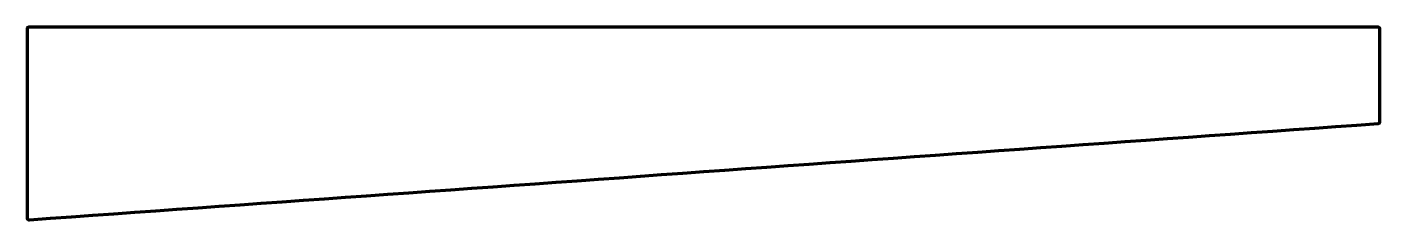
# Model space of a CAD drawing. Header units: millimetres. Extents: x 382 to 918, y 387 to 463.
import ezdxf

# ---------------------------------------------------------------- set-up
doc = ezdxf.new("R2010")
doc.units = ezdxf.units.MM
doc.layers.add('1', color=7, linetype='Continuous', true_color=0xffffff)

msp = doc.modelspace()

# ---------------------------------------------------------------- linework, layer by layer
at = {"layer": '1', "color": 155, "linetype": 'Continuous', "lineweight": 70}
for points, knots in [([(382.7, 463.11), (382.53, 463.11), (382.06, 463.05), (381.85, 462.6), (381.87, 462.36)], [0, 0, 0, 0, 0.430885, 1, 1, 1, 1]), ([(918.11, 462.33), (918.12, 462.52), (917.98, 462.97), (917.51, 463.08), (917.29, 463.08)], [0, 0, 0, 0, 0.459264, 1, 1, 1, 1]), ([(917.4, 424.95), (917.54, 424.96), (917.96, 425.05), (918.15, 425.46), (918.14, 425.7)], [0, 0, 0, 0, 0.381096, 1, 1, 1, 1]), ([(381.9, 387.65), (381.89, 387.47), (382.03, 386.98), (382.55, 386.89), (382.8, 386.91)], [0, 0, 0, 0, 0.41114, 1, 1, 1, 1])]:
    msp.add_open_spline(points, degree=3, knots=knots, dxfattribs=at)
for points in [[(381.87, 462.36), (381.86, 437.46), (381.85, 412.55), (381.9, 387.65)], [(917.29, 463.08), (739.1, 463.09), (560.9, 463.1), (382.7, 463.11)], [(918.14, 425.7), (918.13, 437.91), (918.12, 450.12), (918.11, 462.33)], [(382.8, 386.91), (561, 399.62), (739.2, 412.31), (917.4, 424.95)]]:
    msp.add_open_spline(points, degree=3, dxfattribs=at)

doc.saveas('drawing.dxf')
